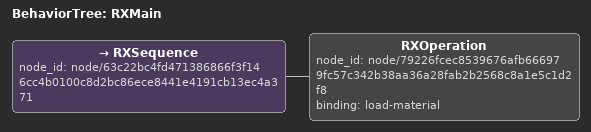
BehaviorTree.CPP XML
<root BTCPP_format="4" main_tree_to_execute="RXMain">
  <!-- RX resolved process: 2d51bcf930732881ef3c8ea3f5f30a98e95db48a2707a70b7c653d1af0893e13 -->
  <BehaviorTree ID="RXMain">
    <RXSequence node_id="node/63c22bc4fd471386866f3f146cc4b0100c8d2bc86ece8441e4191cb13ec4a371">
      <RXOperation node_id="node/79226fcec8539676afb666979fc57c342b38aa36a28fab2b2568c8a1e5c1d2f8" binding="load-material"/>
    </RXSequence>
  </BehaviorTree>
</root>
